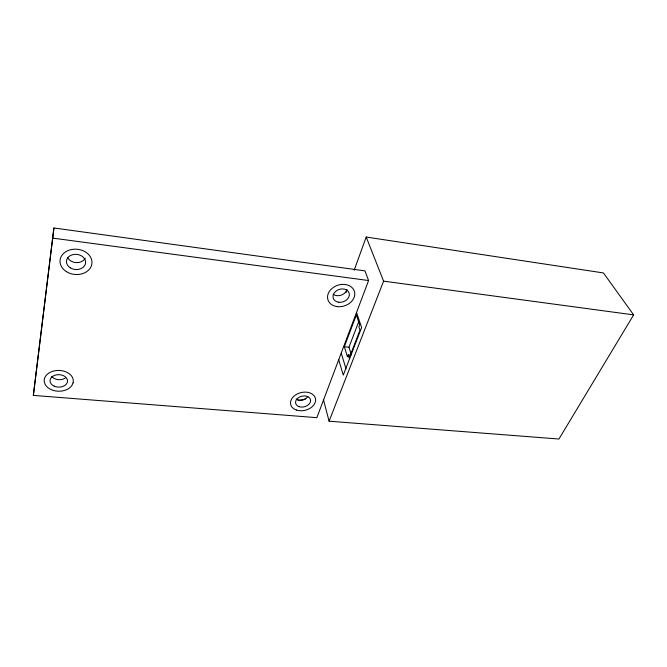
<?xml version="1.0" encoding="UTF-8"?>
<svg xmlns="http://www.w3.org/2000/svg" width="667" height="667" viewBox="0 0 667 667"><rect width="100%" height="100%" fill="white"/><g stroke="black" fill="none" stroke-linecap="round" stroke-linejoin="round"><path stroke-width="1" d="M33.35 395.398L53.91 227.972L364.991 270.885L368.584 280.532L316.867 417.667L33.35 395.398L53.91 227.972M346.023 292.671L347.082 289.745M354.169 270.227L366.208 237.043L603.443 272.945L633.65 314.874L558.946 439.028L329.089 421.202L323.378 399.416M348.166 354.886L347.432 356.795L344.33 346.723L356.328 314.966L359.671 324.871L358.904 326.88L359.988 330.107L349.183 358.162L348.166 354.886L350.992 355.186M351.284 354.544L348.983 347.224L358.879 321.302M329.089 421.202L383.592 281.149L366.208 237.043M344.33 346.723L348.983 347.224M52.993 238.144L368.584 280.532M383.592 281.149L633.65 314.874M356.612 312.756L361.622 327.539L343.263 375.121L338.644 359.513M341.271 353.168L345.973 368.759M305.811 398.866A12.59 9.063 -13.7 0 1 297.932 400.392M346.79 290.087A8.262 6.487 -18.1 0 1 333.158 294.289M307.887 396.64A7.587 5.444 -13.7 0 1 296.148 399.083M65.291 378.072A8.671 6.22 1.5 0 1 51.718 376.471M85.218 258.196A9.513 7.554 5.9 0 1 76.572 262.623A9.513 7.554 5.9 0 1 67.717 257.779M73.078 382.916L71.903 385.468A14.591 10.397 1.3 0 1 58.071 391.204A14.591 10.397 1.3 0 1 45.073 384.284L44.222 381.624A14.591 10.397 1.3 0 1 59.446 370.452A14.591 10.397 1.3 0 1 73.078 382.916M337.052 306.587A13.899 10.847 -18.1 0 0 354.477 291.562A13.899 10.847 -18.1 0 0 331.958 288.494A13.899 10.847 -18.1 0 0 337.052 306.587M296.39 410.03A12.748 9.08 -13.8 0 0 315.624 400.308A12.748 9.08 -13.8 0 0 297.174 393.997A12.748 9.08 -13.8 0 0 296.39 410.03M66.358 271.619A16.016 12.648 5.5 0 0 91.863 263.999A16.016 12.648 5.5 0 0 69.768 249.958A16.016 12.648 5.5 0 0 66.358 271.619M338.753 302.243A8.338 6.503 -18.1 0 0 349.166 293.197A8.338 6.503 -18.1 0 0 335.634 291.404A8.338 6.503 -18.1 0 0 338.753 302.243M299.233 406.703A7.654 5.444 -13.8 0 0 310.622 400.684A7.654 5.444 -13.8 0 0 299.391 397.115A7.654 5.444 -13.8 0 0 299.233 406.703M54.244 386.168A8.754 6.236 1.3 0 0 67.542 381.124A8.754 6.236 1.3 0 0 54.586 375.371A8.754 6.236 1.3 0 0 54.244 386.168M70.285 267.817A9.613 7.587 5.5 0 0 85.568 263.198A9.613 7.587 5.5 0 0 72.278 254.811A9.613 7.587 5.5 0 0 70.285 267.817"/></g></svg>
